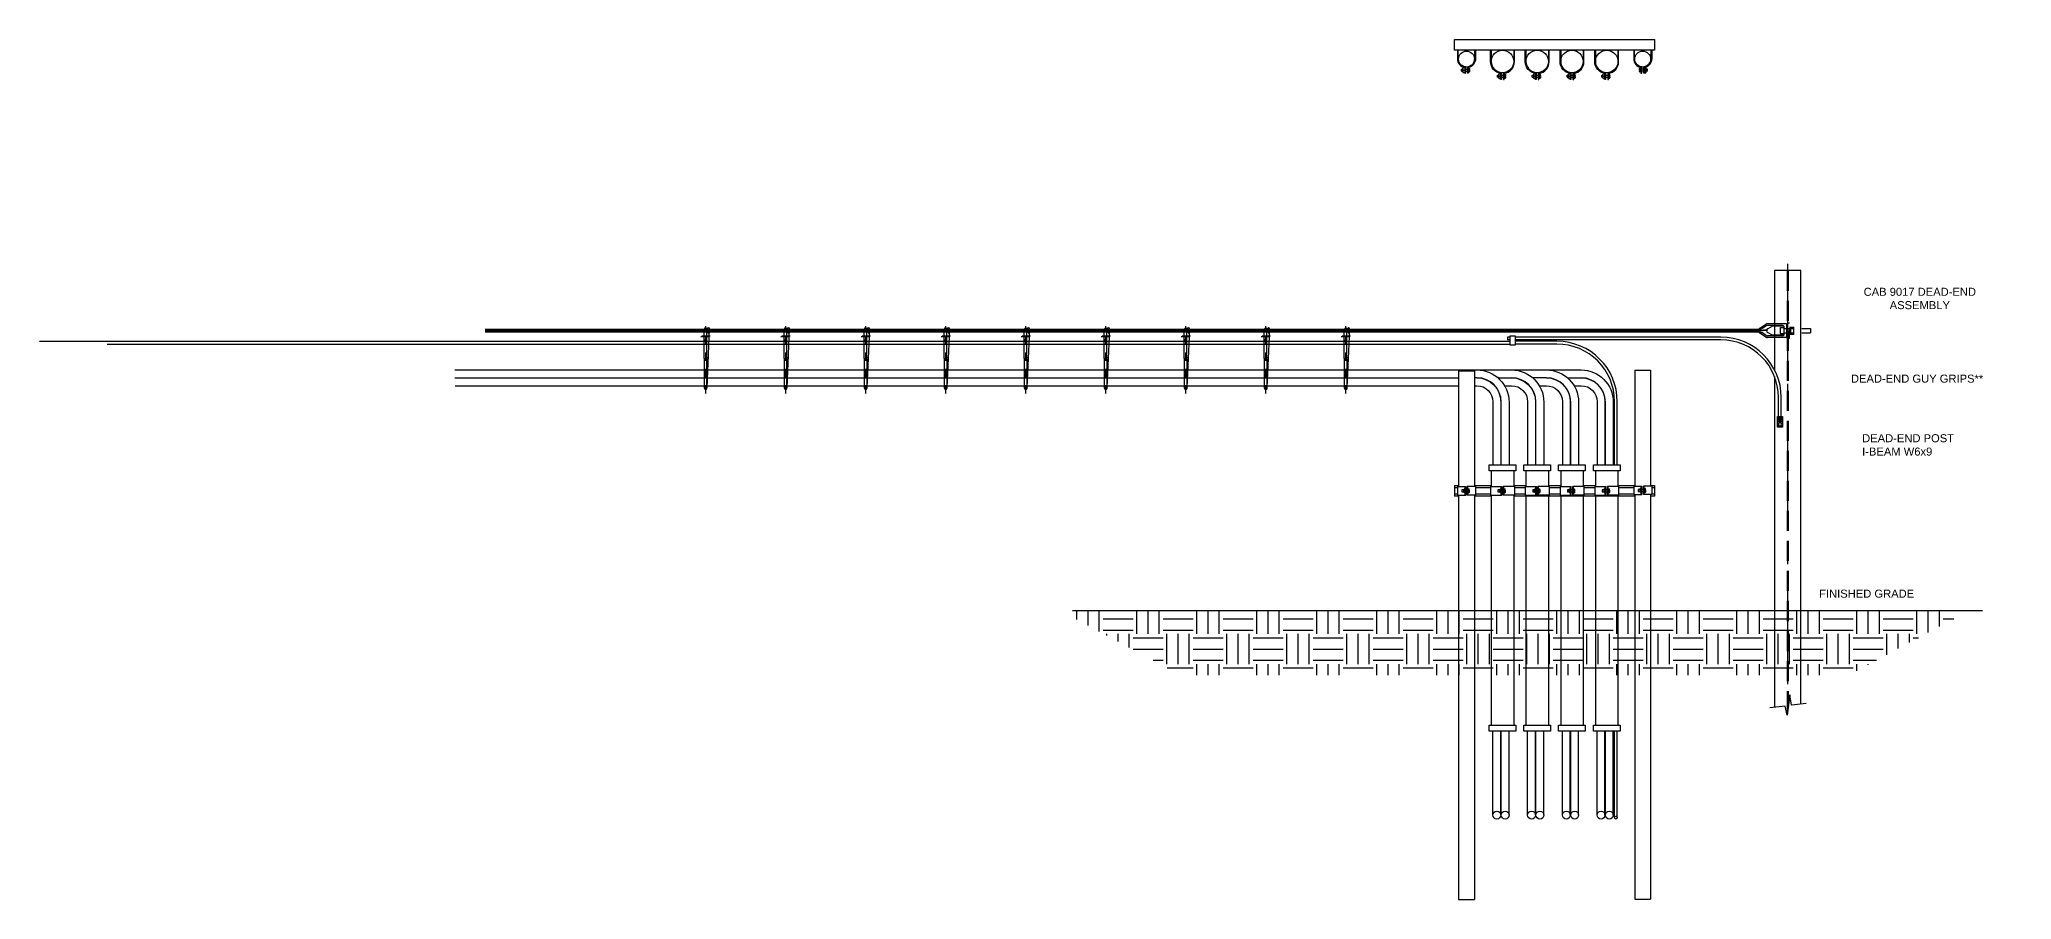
# Model space of a CAD drawing. Header units: feet. Extents: x -159 to 1687, y -48 to 1556.
# Drawn here: x 488.45 to 513.1, y 1071.87 to 1082.61 of the extents above; entities that cross this region are included whole.
import ezdxf

# ---------------------------------------------------------------- set-up
doc = ezdxf.new("R2010")
doc.units = ezdxf.units.FT
doc.header["$MEASUREMENT"] = 0
for name, pattern in [('CENTER', [2, 1.25, -0.25, 0.25, -0.25]), ('HIDDEN', [0.375, 0.25, -0.125]), ('HIDDEN2', [0.1875, 0.125, -0.0625])]:
    doc.linetypes.add(name, pattern=pattern)
for name, color, linetype in [('C-GRADE', 110, 'Continuous'), ('DETL-HDLN', 9, 'HIDDEN'), ('DETL-MDLN', 4, 'Continuous'), ('DETL-RACK-FADE', 8, 'Continuous'), ('E-CABL-DF', 1, 'DF_CABLE'), ('E-CABL-GND', 142, 'GROUND_WIRE_G (OVERALL.5x)'), ('E-CABL-UG4', 71, 'GROUND_WIRE_G4'), ('E-COND-PVC', 4, 'Continuous'), ('E-COND-RGS', 4, 'Continuous'), ('E-EQPM-HRDW', 253, 'Continuous'), ('E-INST', 111, 'Continuous'), ('E-TEXT', 7, 'Continuous'), ('PV-CAB-HANGER', 90, 'Continuous')]:
    doc.layers.add(name, color=color, linetype=linetype)
doc.styles.add('NEI-A', font='arial.ttf')
doc.linetypes.add('DF_CABLE', pattern='A,1,-0.2,["DF",Standard,S=0.1,R=0,X=-0.1,Y=-0.05],-0.2', length=1.4)
doc.linetypes.add('GROUND_WIRE_G (OVERALL.5x)', pattern='A,0.25,-0.2,["G",Standard,S=0.13,R=0,X=-0.065,Y=-0.05],-0.2', length=0.65)
doc.linetypes.add('GROUND_WIRE_G4', pattern='A,1,-0.2,["G4",Standard,S=0.1,R=0,X=-0.1,Y=-0.05],-0.2', length=1.4)

# ---------------------------------------------------------------- blocks, each defined once
blk = doc.blocks.new('P2042 VIEW 1')
for p, q in [((-2.09, 3.12), (-1.88, 3.12)), ((-2.09, 3.12), (-2.09, 2.81)), ((-1.51, 3.12), (-1.2, 3.12)), ((-1.09, 3.24), (-1.09, 2.7)), ((-1.09, 3.24), (-0.93, 3.24)), ((-1.09, 3.1), (-0.93, 3.1)), ((-0.99, 3.01), (-0.99, 2.93)), ((-0.99, 3.01), (-0.86, 3.01)), ((-0.86, 3.17), (-0.86, 3.01)), ((-2.09, 2.81), (-1.88, 2.81)), ((-1.51, 2.81), (-1.2, 2.81)), ((-1.09, 2.83), (-0.93, 2.83)), ((-1.09, 2.7), (-0.93, 2.7)), ((-0.99, 2.93), (-0.86, 2.93)), ((-0.86, 2.93), (-0.86, 2.76))]:
    blk.add_line(p, q)
for points in [[(-2.61, 0), (-2.71, 0), (-2.71, 1.25, -0.358463), (-1.62, 2.58), (-1.62, 3.44), (-1.51, 3.44), (-1.51, 2.49, 0.377964), (-2.61, 1.25)], [(-0.11, 0), (0, 0), (0, 1.25, 0.358463), (-1.09, 2.58), (-1.09, 3.44), (-1.2, 3.44), (-1.2, 2.49, -0.377964), (-0.11, 1.25)]]:
    blk.add_lwpolyline(points, format="xyb", close=True)
blk.add_lwpolyline([(-1.83, 2.57), (-1.62, 2.57), (-1.62, 3.37), (-1.83, 3.37), (-1.88, 3.25), (-1.88, 2.69)], close=True)
for points in [[(-1.85, 3.31, 0.085237), (-1.88, 3.17, 0.123587), (-1.83, 2.97), (-1.62, 2.97)], [(-1.83, 2.97, 0.123587), (-1.88, 2.77, 0.085237), (-1.85, 2.63)]]:
    blk.add_lwpolyline(points, format="xyb")
for centre, major_axis, ratio, start_param, end_param in [((-0.93, 3.17), (0, 0.0681), 0.917431, 3.141593, 6.283185), ((-0.93, 2.97), (0, 0.136), 0.458716, 5.025749, 6.283185), ((-0.93, 2.97), (0, 0.136), 0.458716, 3.141593, 4.399029)]:
    blk.add_ellipse(centre, major_axis=major_axis, ratio=ratio, start_param=start_param, end_param=end_param)
at = {"extrusion": (0, 0, -1)}
blk.add_ellipse((-0.93, 2.76), major_axis=(0, -0.0681), ratio=0.917431, start_param=3.141593, end_param=6.283185, dxfattribs=at)
blk = doc.blocks.new('P2049 VIEW 1')
for p, q in [((-2.53, 4.03), (-2.32, 4.03)), ((-2.53, 4.03), (-2.53, 3.72)), ((-2.53, 3.72), (-2.32, 3.72)), ((-1.95, 4.03), (-1.64, 4.03)), ((-1.95, 3.72), (-1.64, 3.72)), ((-1.53, 4.15), (-1.53, 3.6)), ((-1.53, 4.15), (-1.36, 4.15)), ((-1.53, 4.01), (-1.36, 4.01)), ((-1.53, 3.74), (-1.36, 3.74)), ((-1.53, 3.6), (-1.36, 3.6)), ((-1.42, 3.92), (-1.42, 3.83)), ((-1.42, 3.92), (-1.3, 3.92)), ((-1.42, 3.83), (-1.3, 3.83)), ((-1.3, 4.08), (-1.3, 3.92)), ((-1.3, 3.83), (-1.3, 3.67))]:
    blk.add_line(p, q)
for points in [[(-2.05, 4.37), (-2.05, 3.46, 0.371994), (-3.58, 1.69), (-3.58, 0), (-3.48, 0), (-3.48, 1.69, -0.387308), (-1.95, 3.37), (-1.95, 4.37)], [(-1.53, 4.37), (-1.53, 3.46, -0.371994), (0, 1.69), (0, 0), (-0.11, 0), (-0.11, 1.69, 0.387308), (-1.64, 3.37), (-1.64, 4.37)]]:
    blk.add_lwpolyline(points, format="xyb", close=True)
blk.add_lwpolyline([(-2.27, 3.48), (-2.05, 3.48), (-2.05, 4.27), (-2.27, 4.27), (-2.32, 4.16), (-2.32, 3.59)], close=True)
for points in [[(-2.29, 4.21, 0.085237), (-2.32, 4.07, 0.123587), (-2.27, 3.87), (-2.05, 3.87)], [(-2.27, 3.87, 0.123587), (-2.32, 3.68, 0.085237), (-2.29, 3.54)]]:
    blk.add_lwpolyline(points, format="xyb")
for centre, major_axis, ratio, start_param, end_param in [((-1.36, 4.08), (0, 0.0681), 0.917431, 3.141593, 6.283185), ((-1.36, 3.87), (0, 0.136), 0.458716, 5.025749, 6.283185), ((-1.36, 3.87), (0, 0.136), 0.458716, 3.141593, 4.399029)]:
    blk.add_ellipse(centre, major_axis=major_axis, ratio=ratio, start_param=start_param, end_param=end_param)
at = {"extrusion": (0, 0, -1)}
blk.add_ellipse((-1.36, 3.67), major_axis=(0, -0.0681), ratio=0.917431, start_param=3.141593, end_param=6.283185, dxfattribs=at)
blk = doc.blocks.new('HSQN031')
blk.add_lwpolyline([(-0.4, 0.21), (-0.4, 0), (0.4, 0), (0.4, 0.21), (0.28, 0.27), (-0.28, 0.27)], close=True)
for points in [[(0, 0.21, 0.123587), (-0.2, 0.27, 0.085237), (-0.34, 0.24)], [(0.34, 0.24, 0.085237), (0.2, 0.27, 0.123587), (0, 0.21), (0, 0)]]:
    blk.add_lwpolyline(points, format="xyb")
blk = doc.blocks.new('Bolt Head 312')
for p, q in [((-0.29, 0), (-0.29, 0.14)), ((-0.29, 0), (0.29, 0)), ((-0.22, 0.2), (0.22, 0.2)), ((-0.14, 0.14), (-0.14, 0)), ((0.14, 0.14), (0.14, 0)), ((0.29, 0), (0.29, 0.14))]:
    blk.add_line(p, q)
for centre, major_axis, ratio in [((-0.22, 0.14), (-0.0722, 0), 0.866025), ((0, 0.14), (-0.144, 0), 0.433013)]:
    blk.add_ellipse(centre, major_axis=major_axis, ratio=ratio, start_param=3.141593, end_param=6.283185)
at = {"extrusion": (0, 0, -1)}
blk.add_ellipse((0.22, 0.14), major_axis=(0.0722, 0), ratio=0.866025, start_param=3.141593, end_param=6.283185, dxfattribs=at)
blk = doc.blocks.new('CAB 9529 In-side Elev')
at = {"color": 3, "linetype": 'CENTER'}
for p, q in [((0.69, -1.72), (-0.71, -1.72)), ((-0.71, -1.81), (0.69, -1.81)), ((0.63, -1), (-0.68, -1)), ((0, -10.31), (0, -0.23))]:
    blk.add_line(p, q, dxfattribs=at)
for p, q in [((-0.19, -9.55), (-0.22, -0.7)), ((0.19, -9.56), (0.16, -0.7)), ((0.18, -1.67), (0.22, -0.7)), ((0.2, -9.48), (0.59, -0.71))]:
    blk.add_line(p, q)
for centre, start, end in [((-0.03, -0.7), 0, 180), ((-0.03, -0.9), 0, 180), ((-0.03, -2.24), 180, 0), ((0.41, -0.7), 357.3527, 177.3527), ((-0.01, -5.19), 123.1741, 180), ((-0.01, -5.19), 74.1219, 105.8781), ((-0.02, -5.19), 359.825, 56.6509), ((0.24, -5.19), 71.4745, 92.9136), ((0.24, -5.19), 357.3527, 54.1786), ((0, -9.43), 180, 236.8259), ((0, -9.56), 177.5277, 357.5277), ((0, -9.56), 180, 0), ((0, -9.43), 254.1219, 285.8781), ((0, -9.43), 303.1741, 0)]:
    blk.add_arc(centre, 0.188, start, end)
at = {"extrusion": (0, 0, -1)}
for start_param, end_param in [(3.150337, 3.917903), (2.184699, 3.134542), (4.447501, 5.001361), (1.237233, 1.802432), (5.438414, 6.295258), (0.015169, 0.724318)]:
    blk.add_ellipse((0.39, -1.14), major_axis=(0.187, -0.009), ratio=0.721396, start_param=start_param, end_param=end_param, dxfattribs=at)
for p in [(-0.01, -1.72), (0.39, -1.01)]:
    blk.add_point(p)

msp = doc.modelspace()

# ---------------------------------------------------------------- hatches: boundary and pattern name
at = {"layer": 'E-COND-RGS'}
h = msp.add_hatch(dxfattribs=at)
h.set_pattern_fill('EARTH', color=256, scale=1.5)
h.set_pattern_definition([(0, (-1.50665, 41.73473), (0.375, 0.375), [0.375, -0.375]), (0, (-1.50665, 41.87535), (0.375, 0.375), [0.375, -0.375]), (0, (-1.50665, 42.01598), (0.375, 0.375), [0.375, -0.375]), (90, (-1.45978, 42.06285), (-0.375, 0.375), [0.375, -0.375]), (90, (-1.31915, 42.06285), (-0.375, 0.375), [0.375, -0.375]), (90, (-1.17853, 42.06285), (-0.375, 0.375), [0.375, -0.375])])
h.paths.add_polyline_path([(506.18687, 1075.47582), (506.18687, 1074.67478), (511.06297, 1074.67478), (512.56297, 1075.47582)])
h.paths.add_polyline_path([(505.81188, 1075.47582), (505.81187, 1074.67478), (506.18687, 1074.67478), (506.18687, 1075.47582)])
h.paths.add_polyline_path([(505.81187, 1074.67478), (505.81187, 1075.47582), (501.21591, 1075.47582), (502.71591, 1074.67478)])

# ---------------------------------------------------------------- linework, layer by layer
msp.add_lwpolyline([(510.53015, 1074.32111), (510.35004, 1074.30087), (510.32918, 1074.42891), (510.29328, 1074.17554), (510.26963, 1074.28669), (510.07958, 1074.26717)])
at = {"layer": 'C-GRADE'}
msp.add_lwpolyline([(512.73527, 1075.47582), (501.36122, 1075.47582)], dxfattribs=at)
at = {"layer": 'DETL-HDLN'}
for p, q in [((510.29585, 1079.72516), (510.29585, 1074.19368)), ((510.3066, 1079.72516), (510.3066, 1074.26957))]:
    msp.add_line(p, q, dxfattribs=at)
at = {"layer": 'DETL-HDLN', "linetype": 'HIDDEN2'}
for p, q in [((510.25069, 1079.00186), (510.58402, 1079.00186)), ((510.25069, 1078.94978), (510.58402, 1078.94978)), ((510.32223, 1079.06957), (510.3066, 1079.06957)), ((510.3066, 1078.88207), (510.32223, 1078.88207)), ((510.32223, 1078.88207), (510.32223, 1079.06957)), ((510.32223, 1079.01768), (510.3756, 1079.01768)), ((510.3756, 1078.92743), (510.32223, 1078.92743)), ((510.33914, 1078.92743), (510.33914, 1079.01768)), ((510.3756, 1078.92743), (510.3756, 1079.01768)), ((510.58402, 1079.00186), (510.58402, 1078.94978))]:
    msp.add_line(p, q, dxfattribs=at)
at = {"layer": 'DETL-MDLN', "color": 9, "ltscale": 0.75}
for points in [[(510.46556, 1074.31606), (510.46539, 1079.72516), (510.13706, 1079.72516), (510.13702, 1078.48635)], [(510.13702, 1078.40196), (510.13689, 1074.27526)]]:
    msp.add_lwpolyline(points, dxfattribs=at)
at = {"layer": 'DETL-RACK-FADE', "linetype": 'CENTER'}
msp.add_line((510.30123, 1074.56094), (510.30123, 1079.94336), dxfattribs=at)
at = {"layer": 'E-CABL-DF'}
msp.add_line((493.64318, 1078.48514), (507.71904, 1078.48514), dxfattribs=at)
for points in [[(493.64416, 1078.38698), (506.18687, 1078.38698)], [(506.41655, 1078.38698), (506.38479, 1078.38698)], [(506.67979, 1078.38698), (506.85071, 1078.38698)], [(507.28488, 1078.38698), (507.11396, 1078.38698)], [(493.64514, 1078.28883), (506.18687, 1078.28883)], [(506.38479, 1078.28883), (506.41654, 1078.28883)], [(506.63767, 1078.28883), (506.64022, 1078.28883)], [(506.76199, 1078.28883), (506.8507, 1078.28883)], [(507.07184, 1078.28883), (507.07439, 1078.28883)], [(507.19616, 1078.28883), (507.28487, 1078.28883)], [(507.50601, 1078.28883), (507.50855, 1078.28883)], [(506.61654, 1072.92674), (506.61654, 1073.97582)], [(506.7147, 1072.92674), (506.7147, 1073.97582)], [(506.72048, 1072.92674), (506.72048, 1073.97582)], [(506.81865, 1072.92674), (506.81865, 1073.97582)], [(507.0507, 1072.92674), (507.0507, 1073.97582)], [(507.14887, 1072.92674), (507.14887, 1073.97582)], [(507.15465, 1072.92674), (507.15465, 1073.97582)], [(507.25282, 1072.92674), (507.25282, 1073.97582)], [(507.48487, 1072.92674), (507.48487, 1073.97582)], [(507.58304, 1072.92674), (507.58304, 1073.97582)], [(507.58882, 1072.92674), (507.58882, 1073.97582)], [(507.68698, 1072.92674), (507.68698, 1073.97582)], [(507.91904, 1072.92674), (507.91904, 1073.97582)], [(508.0172, 1072.92674), (508.0172, 1073.97582)], [(508.02298, 1072.92674), (508.02298, 1073.97582)], [(508.12115, 1072.92674), (508.12115, 1073.97582)]]:
    msp.add_lwpolyline(points, dxfattribs=at)
for points in [[(506.41654, 1078.48514, -0.41421356), (506.81865, 1078.08302), (506.81865, 1077.29874)], [(506.72048, 1077.29874), (506.72048, 1078.08303, 0.41421356), (506.41654, 1078.38698)], [(506.41655, 1078.38698, -0.41421356), (506.7147, 1078.08883), (506.7147, 1077.29874)], [(506.8507, 1078.48514, -0.41421356), (507.25282, 1078.08302), (507.25282, 1077.29874)], [(507.15465, 1077.29874), (507.15465, 1078.08303, 0.41421356), (506.8507, 1078.38698)], [(506.85071, 1078.38698, -0.41421356), (507.14887, 1078.08883), (507.14887, 1077.29874)], [(507.28487, 1078.48514, -0.41421356), (507.68698, 1078.08302), (507.68698, 1077.29874)], [(507.58882, 1077.29874), (507.58882, 1078.08303, 0.41421356), (507.28487, 1078.38698)], [(507.28488, 1078.38698, -0.41421356), (507.58304, 1078.08883), (507.58304, 1077.29874)], [(507.54813, 1078.38698), (507.71905, 1078.38698, -0.41421356), (508.0172, 1078.08883), (508.0172, 1077.29874)], [(507.71904, 1078.48514, -0.41421356), (508.12115, 1078.08302), (508.12115, 1077.29874)], [(508.02298, 1077.29874), (508.02298, 1078.08303, 0.41421356), (507.71904, 1078.38698)], [(506.41654, 1078.28883, -0.41421356), (506.61654, 1078.08883), (506.61654, 1077.29874)], [(506.8507, 1078.28883, -0.41421356), (507.0507, 1078.08883), (507.0507, 1077.29874)], [(507.28487, 1078.28883, -0.41421356), (507.48487, 1078.08883), (507.48487, 1077.29874)], [(507.63033, 1078.28883), (507.71904, 1078.28883, -0.41421356), (507.91904, 1078.08883), (507.91904, 1077.29874)]]:
    msp.add_lwpolyline(points, format="xyb", dxfattribs=at)
for centre in [(506.66562, 1072.92674), (506.76957, 1072.92674), (507.09979, 1072.92674), (507.20373, 1072.92674), (507.53395, 1072.92674), (507.6379, 1072.92674), (507.96812, 1072.92674), (508.07207, 1072.92674)]:
    msp.add_circle(centre, 0.04908, dxfattribs=at)
at = {"layer": 'E-CABL-GND', "linetype": 'Continuous', "const_width": 0.05}
msp.add_lwpolyline([(494.01712, 1078.97737), (509.94344, 1078.97737)], dxfattribs=at)
at = {"layer": 'E-CABL-UG4'}
for points in [[(506.8314, 1078.89531), (506.79984, 1078.89531)], [(506.79984, 1078.89531), (506.79984, 1078.86063)], [(488.45035, 1078.84263), (506.8314, 1078.84263)], [(489.29839, 1078.80795), (506.8314, 1078.80795)], [(506.8314, 1078.86063), (506.79984, 1078.86063)], [(510.18585, 1077.90354), (510.22053, 1077.90354)], [(508.13649, 1072.895), (508.13649, 1073.97582)], [(508.17117, 1072.895), (508.17117, 1073.97582)]]:
    msp.add_lwpolyline(points, dxfattribs=at)
for points in [[(510.22053, 1077.90354), (510.22053, 1078.1415, 0.41421356), (509.46672, 1078.89531), (506.89571, 1078.89531)], [(510.18585, 1077.90354), (510.18585, 1078.1415, 0.41421356), (509.46672, 1078.86063), (506.89571, 1078.86063)], [(508.17117, 1077.29874), (508.17117, 1078.08883, 0.41421356), (507.41737, 1078.84263), (506.89571, 1078.84263)], [(508.13649, 1077.29874), (508.13649, 1078.08883, 0.41421356), (507.41737, 1078.80795), (506.89571, 1078.80795)]]:
    msp.add_lwpolyline(points, format="xyb", dxfattribs=at)
msp.add_circle((508.15383, 1072.895), 0.01734, dxfattribs=at)
at = {"layer": 'E-COND-PVC'}
for points in [[(506.56996, 1077.29874), (506.90261, 1077.29874), (506.90261, 1077.22582), (506.56996, 1077.22582)], [(507.00412, 1077.29874), (507.33678, 1077.29874), (507.33678, 1077.22582), (507.00412, 1077.22582)], [(507.43829, 1077.29874), (507.77095, 1077.29874), (507.77095, 1077.22582), (507.43829, 1077.22582)], [(507.87246, 1077.29874), (508.20512, 1077.29874), (508.20512, 1077.22582), (507.87246, 1077.22582)], [(506.56982, 1074.04874), (506.90248, 1074.04874), (506.90248, 1073.97582), (506.56982, 1073.97582)], [(507.00399, 1074.04874), (507.33665, 1074.04874), (507.33665, 1073.97582), (507.00399, 1073.97582)], [(507.43816, 1074.04874), (507.77082, 1074.04874), (507.77082, 1073.97582), (507.43816, 1073.97582)], [(507.87233, 1074.04874), (508.20498, 1074.04874), (508.20498, 1073.97582), (507.87233, 1073.97582)]]:
    msp.add_lwpolyline(points, close=True, dxfattribs=at)
for points in [[(506.59553, 1077.22582), (506.59553, 1077.0279)], [(506.87678, 1077.22582), (506.87678, 1077.0279)], [(507.0297, 1077.22582), (507.0297, 1077.0279)], [(507.31095, 1077.22582), (507.31095, 1077.0279)], [(507.46386, 1077.22582), (507.46386, 1077.0279)], [(507.74511, 1077.22582), (507.74511, 1077.0279)], [(507.89803, 1077.22582), (507.89803, 1077.0279)], [(508.17928, 1077.22582), (508.17928, 1077.0279)], [(506.59553, 1076.92374), (506.59553, 1074.04874)], [(506.87678, 1076.92374), (506.87678, 1074.04874)], [(507.0297, 1076.92374), (507.0297, 1074.04874)], [(507.31095, 1076.92374), (507.31095, 1074.04874)], [(507.46386, 1076.92374), (507.46386, 1074.04874)], [(507.74511, 1076.92374), (507.74511, 1074.04874)], [(507.89803, 1076.92374), (507.89803, 1074.04874)], [(508.17928, 1076.92374), (508.17928, 1074.04874)]]:
    msp.add_lwpolyline(points, dxfattribs=at)
for centre in [(506.73615, 1082.33589), (507.17032, 1082.33589), (507.60449, 1082.33589), (508.03865, 1082.33589)]:
    msp.add_circle(centre, 0.14062, dxfattribs=at)
at = {"layer": 'E-COND-RGS'}
for points in [[(506.18687, 1078.47582), (506.18687, 1077.0279)], [(506.18687, 1078.47582), (506.38479, 1078.47582)], [(506.38479, 1078.47582), (506.38479, 1077.0279)], [(508.39002, 1078.48107), (508.39002, 1077.03316)], [(508.39002, 1078.48107), (508.58794, 1078.48107)], [(508.58794, 1078.48107), (508.58794, 1077.03316)], [(506.18687, 1076.92374), (506.18687, 1071.8724)], [(506.38479, 1076.92374), (506.38479, 1071.8724)], [(508.39002, 1076.92899), (508.39002, 1071.87765)], [(508.58794, 1076.92899), (508.58794, 1071.87765)], [(506.18687, 1071.8724), (506.38479, 1071.8724)], [(508.39002, 1071.87765), (508.58794, 1071.87765)]]:
    msp.add_lwpolyline(points, dxfattribs=at)
for centre in [(506.28583, 1082.3671), (508.48898, 1082.3671)]:
    msp.add_circle(centre, 0.09896, dxfattribs=at)
at = {"layer": 'E-EQPM-HRDW', "color": 7}
for p, q in [((506.17291, 1077.0279), (506.27654, 1077.0279)), ((506.17291, 1077.0279), (506.17291, 1076.92374)), ((506.17291, 1076.92374), (506.27654, 1076.92374)), ((506.26779, 1076.92374), (506.26779, 1077.0279)), ((506.27654, 1076.92374), (506.27654, 1077.0279)), ((506.39875, 1077.0279), (506.29512, 1077.0279)), ((506.29512, 1076.92374), (506.29512, 1077.0279)), ((506.39875, 1076.92374), (506.29512, 1076.92374)), ((506.30387, 1076.92374), (506.30387, 1077.0279)), ((506.39875, 1077.0279), (506.39875, 1076.92374)), ((506.58678, 1077.0279), (506.72686, 1077.0279)), ((506.58678, 1077.0279), (506.58678, 1076.92374)), ((506.58678, 1076.92374), (506.72686, 1076.92374)), ((506.71811, 1076.92374), (506.71811, 1077.0279)), ((506.72686, 1076.92374), (506.72686, 1077.0279)), ((506.88553, 1077.0279), (506.74544, 1077.0279)), ((506.74544, 1076.92374), (506.74544, 1077.0279)), ((506.88553, 1076.92374), (506.74544, 1076.92374)), ((506.75419, 1076.92374), (506.75419, 1077.0279)), ((506.88553, 1077.0279), (506.88553, 1076.92374)), ((507.02095, 1077.0279), (507.16103, 1077.0279)), ((507.02095, 1077.0279), (507.02095, 1076.92374)), ((507.02095, 1076.92374), (507.16103, 1076.92374)), ((507.15228, 1076.92374), (507.15228, 1077.0279)), ((507.16103, 1076.92374), (507.16103, 1077.0279)), ((507.3197, 1077.0279), (507.17961, 1077.0279)), ((507.17961, 1076.92374), (507.17961, 1077.0279)), ((507.3197, 1076.92374), (507.17961, 1076.92374)), ((507.18836, 1076.92374), (507.18836, 1077.0279)), ((507.3197, 1077.0279), (507.3197, 1076.92374)), ((507.45511, 1077.0279), (507.5952, 1077.0279)), ((507.45511, 1077.0279), (507.45511, 1076.92374)), ((507.45511, 1076.92374), (507.5952, 1076.92374)), ((507.58645, 1076.92374), (507.58645, 1077.0279)), ((507.5952, 1076.92374), (507.5952, 1077.0279)), ((507.75386, 1077.0279), (507.61378, 1077.0279)), ((507.61378, 1076.92374), (507.61378, 1077.0279)), ((507.75386, 1076.92374), (507.61378, 1076.92374)), ((507.62253, 1076.92374), (507.62253, 1077.0279)), ((507.75386, 1077.0279), (507.75386, 1076.92374)), ((507.88928, 1077.0279), (508.02937, 1077.0279)), ((507.88928, 1077.0279), (507.88928, 1076.92374)), ((507.88928, 1076.92374), (508.02937, 1076.92374)), ((508.02062, 1076.92374), (508.02062, 1077.0279)), ((508.02937, 1076.92374), (508.02937, 1077.0279)), ((508.18803, 1077.0279), (508.04794, 1077.0279)), ((508.04794, 1076.92374), (508.04794, 1077.0279)), ((508.18803, 1076.92374), (508.04794, 1076.92374)), ((508.05669, 1076.92374), (508.05669, 1077.0279)), ((508.18803, 1077.0279), (508.18803, 1076.92374)), ((508.37606, 1077.03316), (508.47969, 1077.03316)), ((508.37606, 1077.03316), (508.37606, 1076.92899)), ((508.37606, 1076.92899), (508.47969, 1076.92899)), ((508.47094, 1076.92899), (508.47094, 1077.03316)), ((508.47969, 1076.92899), (508.47969, 1077.03316)), ((508.60189, 1077.03316), (508.49827, 1077.03316)), ((508.49827, 1076.92899), (508.49827, 1077.03316)), ((508.60189, 1076.92899), (508.49827, 1076.92899)), ((508.50702, 1076.92899), (508.50702, 1077.03316)), ((508.60189, 1077.03316), (508.60189, 1076.92899))]:
    msp.add_line(p, q, dxfattribs=at)
at = {"layer": 'E-EQPM-HRDW'}
for points in [[(506.1374, 1082.61193), (508.6374, 1082.61193), (508.6374, 1082.47652), (506.1374, 1082.47652)], [(510.18978, 1077.87311), (510.1966, 1077.8613), (510.21024, 1077.8613), (510.21706, 1077.87311), (510.21024, 1077.88493), (510.1966, 1077.88493)], [(510.18277, 1077.80701), (510.19309, 1077.78913), (510.21374, 1077.78913), (510.22407, 1077.80701), (510.21374, 1077.8249), (510.19309, 1077.8249)]]:
    msp.add_lwpolyline(points, close=True, dxfattribs=at)
for points in [[(510.23529, 1077.7728), (510.17184, 1077.7728), (510.17184, 1077.90331), (510.23529, 1077.90331), (510.23529, 1077.7728)], [(510.2352, 1077.84246), (510.17194, 1077.84246)], [(506.1374, 1077.04353), (506.18687, 1077.04353)], [(506.1374, 1077.04353), (506.1374, 1076.90811)], [(506.17291, 1077.01228), (506.1374, 1077.01228)], [(506.1374, 1076.93936), (506.17291, 1076.93936)], [(506.18687, 1076.90811), (506.1374, 1076.90811)], [(506.38479, 1077.04353), (506.59553, 1077.04353)], [(506.59553, 1076.90811), (506.38479, 1076.90811)], [(506.58678, 1077.01228), (506.39875, 1077.01228)], [(506.39875, 1076.93936), (506.58678, 1076.93936)], [(506.87678, 1077.04353), (507.0297, 1077.04353)], [(508.39002, 1076.90811), (506.87678, 1076.90811)], [(507.02095, 1077.01228), (506.88553, 1077.01228)], [(506.88553, 1076.93936), (507.02095, 1076.93936)], [(507.31095, 1077.04353), (507.46386, 1077.04353)], [(507.45511, 1077.01228), (507.3197, 1077.01228)], [(507.3197, 1076.93936), (507.45511, 1076.93936)], [(507.74511, 1077.04353), (507.89803, 1077.04353)], [(507.88928, 1077.01228), (507.75386, 1077.01228)], [(507.75386, 1076.93936), (507.88928, 1076.93936)], [(508.17928, 1077.04353), (508.39002, 1077.04353)], [(508.37606, 1077.01228), (508.18803, 1077.01228)], [(508.18803, 1076.93936), (508.37606, 1076.93936)], [(508.6374, 1077.04353), (508.6374, 1076.90811), (508.58794, 1076.90811)], [(508.58794, 1077.04353), (508.6374, 1077.04353)], [(508.6374, 1077.01228), (508.60189, 1077.01228)], [(508.60189, 1076.93936), (508.6374, 1076.93936)]]:
    msp.add_lwpolyline(points, dxfattribs=at)
at = {"layer": 'E-EQPM-HRDW', "color": 7}
for points in [[(506.25259, 1076.98884), (506.22973, 1076.98884), (506.22973, 1076.9628), (506.25259, 1076.9628)], [(506.29512, 1076.98884), (506.27654, 1076.98884)], [(506.27654, 1076.9628), (506.29512, 1076.9628)], [(506.70292, 1076.98884), (506.68005, 1076.98884), (506.68005, 1076.9628), (506.70292, 1076.9628)], [(506.74544, 1076.98884), (506.72686, 1076.98884)], [(506.72686, 1076.9628), (506.74544, 1076.9628)], [(507.13708, 1076.98884), (507.11422, 1076.98884), (507.11422, 1076.9628), (507.13708, 1076.9628)], [(507.17961, 1076.98884), (507.16103, 1076.98884)], [(507.16103, 1076.9628), (507.17961, 1076.9628)], [(507.57125, 1076.98884), (507.54839, 1076.98884), (507.54839, 1076.9628), (507.57125, 1076.9628)], [(507.61378, 1076.98884), (507.5952, 1076.98884)], [(507.5952, 1076.9628), (507.61378, 1076.9628)], [(508.00542, 1076.98884), (507.98255, 1076.98884), (507.98255, 1076.9628), (508.00542, 1076.9628)], [(508.04794, 1076.98884), (508.02937, 1076.98884)], [(508.02937, 1076.9628), (508.04794, 1076.9628)], [(508.45574, 1076.99409), (508.43288, 1076.99409), (508.43288, 1076.96805), (508.45574, 1076.96805)], [(508.49827, 1076.99409), (508.47969, 1076.99409)], [(508.47969, 1076.96805), (508.49827, 1076.96805)]]:
    msp.add_lwpolyline(points, dxfattribs=at)
at = {"layer": 'E-EQPM-HRDW'}
for points in [[(506.29512, 1076.99924, 0.00056751), (506.29507, 1076.99924)], [(506.29507, 1076.9524, 0.00056751), (506.29512, 1076.9524)], [(506.74544, 1076.99924, 0.00056751), (506.74539, 1076.99924)], [(506.74539, 1076.9524, 0.00056751), (506.74544, 1076.9524)], [(507.17961, 1076.99924, 0.00056751), (507.17956, 1076.99924)], [(507.17956, 1076.9524, 0.00056751), (507.17961, 1076.9524)], [(507.61378, 1076.99924, 0.00056751), (507.61372, 1076.99924)], [(507.61372, 1076.9524, 0.00056751), (507.61378, 1076.9524)], [(508.04794, 1076.99924, 0.00056751), (508.04789, 1076.99924)], [(508.04789, 1076.9524, 0.00056751), (508.04794, 1076.9524)], [(508.49821, 1076.95766, 0.00056751), (508.49827, 1076.95766)]]:
    msp.add_lwpolyline(points, format="xyb", dxfattribs=at)
for centre, radius in [((510.20357, 1077.87289), 0.02295), ((510.20357, 1077.87289), 0.01742), ((510.20364, 1077.80667), 0.02637)]:
    msp.add_circle(centre, radius, dxfattribs=at)
at = {"layer": 'E-INST'}
msp.add_lwpolyline([(506.8314, 1078.91257), (506.89571, 1078.91257), (506.89571, 1078.79383), (506.8314, 1078.79383)], close=True, dxfattribs=at)
at = {"layer": 'PV-CAB-HANGER'}
for p, q in [((510.04239, 1078.98535), (509.89671, 1078.9736)), ((510.043, 1078.97788), (509.89731, 1078.96612)), ((509.94344, 1078.99616), (509.9588, 1078.99616)), ((509.94344, 1078.95549), (509.94344, 1078.99616)), ((509.94344, 1078.95549), (509.9588, 1078.95549)), ((509.94825, 1079.00494), (510.02693, 1079.05519)), ((510.02693, 1078.89646), (509.94825, 1078.94671)), ((510.02656, 1079.03364), (509.98231, 1079.00342)), ((510.02656, 1078.918), (509.98231, 1078.94823)), ((510.28194, 1079.06174), (510.04936, 1079.06174)), ((510.28194, 1078.88991), (510.04936, 1078.88991)), ((510.24027, 1079.04091), (510.05006, 1079.04091)), ((510.24027, 1078.91074), (510.05006, 1078.91074)), ((510.11005, 1078.92116), (510.05038, 1078.95319)), ((510.11005, 1079.03049), (510.05335, 1078.99989)), ((510.25069, 1079.03049), (510.11005, 1079.03049)), ((510.25069, 1078.92116), (510.11005, 1078.92116)), ((510.20902, 1079.01424), (510.25069, 1079.01424)), ((510.20902, 1078.93741), (510.20902, 1079.01424)), ((510.25069, 1078.93741), (510.20902, 1078.93741)), ((510.25069, 1079.03049), (510.25069, 1078.92116)), ((510.25069, 1079.00447), (510.29235, 1079.00447)), ((510.25069, 1078.94718), (510.29235, 1078.94718)), ((510.28714, 1079.06034), (510.28714, 1078.8913)), ((510.29235, 1079.05132), (510.29235, 1078.90032))]:
    msp.add_line(p, q, dxfattribs=at)
for centre, radius, start, end in [((509.87996, 1079.18126), 0.20833, 270.194376, 274.612732), ((509.91407, 1078.75846), 0.20833, 94.612732, 99.031088), ((509.95385, 1078.99616), 0.01042, 122.565014, 180), ((509.95385, 1078.95549), 0.01042, 180, 237.434986), ((509.9588, 1079.03782), 0.04167, 270, 304.337162), ((509.9588, 1078.91382), 0.04167, 55.662838, 90), ((510.05006, 1078.99924), 0.04167, 90, 124.337162), ((510.05006, 1078.95241), 0.04167, 235.662838, 270), ((510.04936, 1079.02007), 0.04167, 90, 122.565014), ((510.04936, 1078.93157), 0.04167, 237.434986, 270), ((510.06319, 1078.97582), 0.026, 112.22009, 243.040067), ((510.04269, 1078.98161), 0.00375, 274.612732, 94.612732), ((510.24027, 1079.03049), 0.01042, 0, 90), ((510.24027, 1078.92116), 0.01042, 270, 0), ((510.28194, 1079.05132), 0.01042, 0, 90), ((510.28194, 1078.90032), 0.01042, 270, 0)]:
    msp.add_arc(centre, radius, start, end, dxfattribs=at)

# ---------------------------------------------------------------- block references
at = {"layer": 'E-EQPM-HRDW', "yscale": 0.08333333333333333, "zscale": 0.08333333333333333, "rotation": 180}
for name, p, xscale in [('P2042 VIEW 1', (506.39875, 1082.47652), -0.08333333333333333), ('P2049 VIEW 1', (506.88553, 1082.47652), -0.08333333333333333), ('P2049 VIEW 1', (507.3197, 1082.47652), -0.08333333333333333), ('P2049 VIEW 1', (507.75386, 1082.47652), -0.08333333333333333), ('P2049 VIEW 1', (508.18803, 1082.47652), -0.08333333333333333), ('P2042 VIEW 1', (508.37606, 1082.47652), 0.08333333333333333)]:
    msp.add_blockref(name, p, dxfattribs=dict(at, xscale=xscale))
at = {"layer": 'E-EQPM-HRDW', "color": 7}
for name, p, xscale, yscale, zscale, rotation in [('HSQN031', (506.26779, 1076.97582), -0.05721511174421177, 0.05721511174421177, 0.05721511174421177, 90), ('Bolt Head 312', (506.30387, 1076.97582), -0.08333333333333333, 0.08333333333333333, 0.08333333333333333, 270), ('HSQN031', (506.71811, 1076.97582), -0.05721511174421177, 0.05721511174421177, 0.05721511174421177, 90), ('Bolt Head 312', (506.75419, 1076.97582), -0.08333333333333333, 0.08333333333333333, 0.08333333333333333, 270), ('HSQN031', (507.15228, 1076.97582), -0.05721511174421177, 0.05721511174421177, 0.05721511174421177, 90), ('Bolt Head 312', (507.18836, 1076.97582), -0.08333333333333333, 0.08333333333333333, 0.08333333333333333, 270), ('HSQN031', (507.58645, 1076.97582), -0.05721511174421177, 0.05721511174421177, 0.05721511174421177, 90), ('Bolt Head 312', (507.62253, 1076.97582), -0.08333333333333333, 0.08333333333333333, 0.08333333333333333, 270), ('HSQN031', (508.02062, 1076.97582), -0.05721511174421177, 0.05721511174421177, 0.05721511174421177, 90), ('Bolt Head 312', (508.05669, 1076.97582), -0.08333333333333333, 0.08333333333333333, 0.08333333333333333, 270), ('HSQN031', (508.47094, 1076.98107), -0.05721511174421177, 0.05721511174421177, 0.05721511174421177, 90), ('Bolt Head 312', (508.50702, 1076.98107), -0.08333333333333333, 0.08333333333333333, 0.08333333333333333, 270)]:
    msp.add_blockref(name, p, dxfattribs=dict(at, xscale=xscale, yscale=yscale, zscale=zscale, rotation=rotation))
at = {"layer": 'PV-CAB-HANGER', "xscale": 0.08333333333333333, "yscale": 0.08333333333333333, "zscale": 0.08333333333333333}
for p in [(496.77774, 1079.05214), (497.77774, 1079.05214), (498.77774, 1079.05214), (499.77774, 1079.05214), (500.77774, 1079.05214), (501.77774, 1079.05214), (502.77774, 1079.05214), (503.77774, 1079.05214), (504.77774, 1079.05214)]:
    msp.add_blockref('CAB 9529 In-side Elev', p, dxfattribs=at)

# ---------------------------------------------------------------- texts
at = {"layer": 'E-TEXT', "char_height": 0.1, "attachment_point": 1, "style": 'NEI-A'}
for s, insert, width in [('\\A1;\\pxqc;CAB 9017 DEAD-END\\PASSEMBLY', (510.05258, 1079.51114), 3.79926), ('\\A1;\\pxql;FINISHED GRADE', (510.69374, 1075.74189), 1.7079091)]:
    msp.add_mtext(s, dxfattribs=dict(at, insert=insert, width=width))
at = {"layer": 'E-TEXT', "insert": (512.91459, 1078.4268), "char_height": 0.1, "width": 1.9931663, "attachment_point": 3, "style": 'NEI-A', "bg_fill": 2}
msp.add_mtext('\\pxqc;DEAD-END GUY GRIPS**', dxfattribs=at)
at = {"layer": 'E-TEXT', "insert": (511.23118, 1077.68261), "char_height": 0.1, "width": 1.8176057, "attachment_point": 1, "style": 'NEI-A', "bg_fill": 3, "box_fill_scale": 1.5, "bg_fill_color": 256, "bg_fill_true_color": 13158600, "bg_fill_transparency": 0}
msp.add_mtext('\\A1;\\pxql,t7;DEAD-END POST\\PI-BEAM W6x9', dxfattribs=at)

doc.saveas('drawing.dxf')
